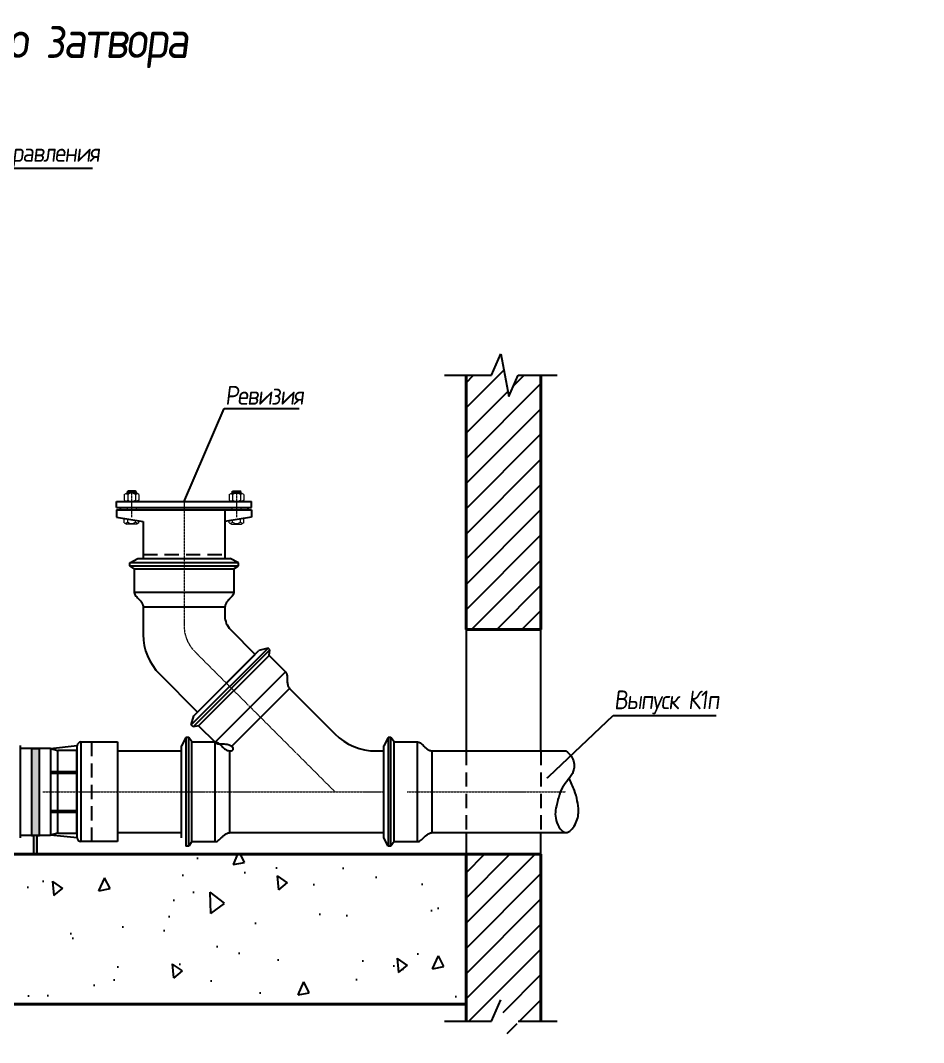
# Model space of a CAD drawing. Header units: millimetres. Extents: x -8689834 to 9419935, y -370377 to 166066.
# Drawn here: x -12119 to -62, y -368532 to -354885 of the extents above; entities that cross this region are included whole.
import ezdxf
from ezdxf import colors
from ezdxf.entities.mleader import LeaderData, LeaderLine
from ezdxf.math import Vec2, Vec3

# ---------------------------------------------------------------- set-up
doc = ezdxf.new("R2010")
doc.units = ezdxf.units.MM
doc.header["$MEASUREMENT"] = 0
doc.linetypes.add('CENTER', pattern=[2, 1.25, -0.25, 0.25, -0.25])
doc.linetypes.add('DASHED', pattern=[19.05, 12.7, -6.35])
doc.layers.get('0').update_dxf_attribs({"color": 250, "lineweight": 9})
for name, color, linetype, lineweight in [('_0', 250, 'Continuous', 9), ('_ВК-Text К1', 7, 'Continuous', 30), ('Канализация', 7, 'Continuous', 25), ('Осевая', 15, 'CENTER', 13), ('Основная 40', 7, 'Continuous', 40), ('РАЗМЕР', 242, 'Continuous', 18)]:
    doc.layers.add(name, color=color, linetype=linetype, lineweight=lineweight)
doc.styles.add('ISOCPEUR', font='isocpeur.ttf', dxfattribs={"width": 0.7})
doc.styles.add('Архитект', font='isocpeur.ttf', dxfattribs={"width": 0.8, "oblique": 8})
doc.styles.add('Основной', font='isocpeui.ttf')

# ---------------------------------------------------------------- blocks, each defined once
blk = doc.blocks.new('_Dot')
at = {"color": 0, "linetype": 'ByBlock', "lineweight": -2}
blk.add_line((-0.5, 0), (-1, 0), dxfattribs=at)
at = {"color": 0, "linetype": 'ByBlock', "const_width": 0.5}
blk.add_lwpolyline([(-0.25, 0, 1), (0.25, 0, 1)], format="xyb", close=True, dxfattribs=at)

msp = doc.modelspace()

# ---------------------------------------------------------------- hatches: boundary and pattern name
at = {"layer": 'Канализация', "ltscale": 100}
h = msp.add_hatch(dxfattribs=at)
h.set_pattern_fill('LINE', color=256, scale=75, angle=45, style=0)
h.set_pattern_definition([(45, (-381870.47, -577145.78), (-168.3798, 168.3798), [])])
h.paths.add_polyline_path([(-5169.8, -359621), (-5474.4, -359621), (-5599, -359905.6), (-5707, -359336.4), (-5831.7, -359621), (-6169.8, -359621), (-6169.8, -363017.8), (-5169.8, -363017.8)])
h = msp.add_hatch(color=256, dxfattribs=at)
h.paths.add_polyline_path([(-9083.2, -361388.4), (-9175, -361388.4), (-9175, -361418.4), (-9083.2, -361418.4)])
h.paths.add_polyline_path([(-9295, -361388.4), (-9935, -361388.4), (-9935, -361418.4), (-9295, -361418.4)])
h.paths.add_polyline_path([(-9935, -361388.4), (-10575, -361388.4), (-10575, -361418.4), (-9935, -361418.4)])
h.paths.add_polyline_path([(-10695, -361388.4), (-10786.9, -361388.4), (-10786.9, -361418.4), (-10695, -361418.4)])
at = {"layer": 'Канализация', "ltscale": 10}
h = msp.add_hatch(dxfattribs=at)
h.set_pattern_fill('AR-CONC', color=256, scale=10, angle=45, style=0)
h.set_pattern_definition([(95, (-346473.2, -579054.7), (1400.9465, 1175.534), [190.5, -2095.5]), (40, (-346473.2, -579054.7), (-1600.179, 1101.77), [152.4, -1676.4]), (145.451, (-346356.5, -578956.7), (-199.2216, 2277.302), [161.9, -1780.9]), (91.1842, (-346832.4, -578695.5), (2214.102, 1619.534), [285.75, -3143.25]), (141.6356, (-346648, -578560.5), (-70.861, 3428.264), [242.85, -2671.35]), (36.184, (-346832.4, -578695.5), (-70.856, 3428.264), [228.6, -2514.6]), (66, (-346563, -578605.7), (1795.2055, 348.9527), [190.5, -2095.5]), (11, (-346563, -578605.7), (-865.399, 1739.412), [152.4, -1676.4]), (116.4514, (-346413.4, -578576.6), (929.8004, 2088.3646), [161.9, -1780.9]), (82.5, (-346473.2, -579054.7), (-576.0547, 619.7341), [0, -1656.08, 0, -1701.8, 0, -1682.75]), (52.5, (-346473.2, -579054.7), (-235.8973, 1180.87), [0, -970.28, 0, -1617.98, 0, -641.35]), (12.5, (-346873.74, -579455.2), (999.2786, 918.262), [0, -635, 0, -1981.2, 0, -2628.9]), (2.5, (-347053.3, -579634.8), (867.639, 1227.224), [0, -825.5, 0, -1315.72, 0, -1866.9])])
h.paths.add_polyline_path([(-6169.8, -366017.8), (-22172.7, -366017.8), (-22172.7, -366826.7), (-21888, -366951.4), (-22457.3, -367059.3), (-22172.7, -367184), (-22172.7, -368017.8), (-6169.8, -368017.8)])
h.paths.add_polyline_path([(-16070.2, -366892.2), (-15269.4, -366892.2), (-15269.4, -367420.1), (-16070.2, -367420.1)], flags=24)
h.paths.add_polyline_path([(-9051.3, -366894.3), (-8288.3, -366894.3), (-8288.3, -367420.1), (-9051.3, -367420.1)], flags=24)
h.paths.add_polyline_path([(-10926.3, -366298.2), (-10213.3, -366298.2), (-10213.3, -366824.1), (-10926.3, -366824.1)], flags=24)
h.paths.add_polyline_path([(-7038.8, -366298.2), (-6400.8, -366298.2), (-6400.8, -366824.1), (-7038.8, -366824.1)], flags=24)
h.paths.add_polyline_path([(-9016, -366298.2), (-8223.6, -366298.2), (-8223.6, -366824.1), (-9016, -366824.1)], flags=24)
h.paths.add_polyline_path([(-12069.5, -366296.2), (-11431.5, -366296.2), (-11431.5, -366824.1), (-12069.5, -366824.1)], flags=24)
h.paths.add_polyline_path([(-14906.2, -366296.2), (-14146.3, -366296.2), (-14146.3, -366824.1), (-14906.2, -366824.1)], flags=24)
h.paths.add_polyline_path([(-18078.5, -366298.2), (-17374, -366298.2), (-17374, -366824.1), (-18078.5, -366824.1)], flags=24)
h.paths.add_polyline_path([(-19800.5, -366299.1), (-19100.5, -366299.1), (-19100.5, -366824.1), (-19800.5, -366824.1)], flags=24)
at = {"layer": 'Канализация', "ltscale": 100}
h = msp.add_hatch(dxfattribs=at)
h.set_pattern_fill('LINE', color=256, scale=75, angle=45, style=0)
h.set_pattern_definition([(45, (-300500.3, -575395.78), (-168.3798, 168.3798), [])])
h.paths.add_polyline_path([(-5169.8, -366017.8), (-6169.8, -366017.8), (-6169.8, -368247), (-5831.7, -368247), (-5707, -367962.3), (-5599, -368531.6), (-5474.4, -368247), (-5169.8, -368247)])
at = {"layer": 'РАЗМЕР', "ltscale": 100, "true_color": 0x000000}
h = msp.add_hatch(color=18, dxfattribs=at)
h.paths.add_polyline_path([(-11868.8, -365188.8), (-11968.8, -365188.8), (-11968.8, -365738.8), (-11868.8, -365738.8)])
h.paths.add_polyline_path([(-11868.8, -364638.8), (-11968.8, -364638.8), (-11968.8, -365188.8), (-11868.8, -365188.8)])
h.paths.add_polyline_path([(-11868.8, -364604.7), (-11968.8, -364604.7), (-11968.8, -364638.8), (-11868.8, -364638.8)])
h.paths.add_polyline_path([(-11898.8, -365772.9), (-11868.8, -365772.9), (-11868.8, -365738.8), (-11968.8, -365738.8), (-11968.8, -365772.9), (-11938.8, -365772.9), (-11938.8, -366017.8), (-11898.8, -366017.8)])

# ---------------------------------------------------------------- linework, layer by layer
at = {"layer": 'Канализация', "ltscale": 100}
for p, q in [((-5831.7, -359621), (-5707, -359336.4)), ((-5707, -359336.4), (-5599, -359905.6)), ((-6459.9, -359621), (-5831.7, -359621)), ((-5599, -359905.6), (-5474.4, -359621)), ((-5474.4, -359621), (-4952.9, -359621)), ((-10835, -361388.4), (-10835, -361308.4)), ((-10835, -361308.4), (-9035, -361308.4)), ((-9035, -361388.4), (-9035, -361308.4)), ((-10835, -361418.4), (-10835, -361518.4)), ((-10786.9, -361388.4), (-10786.9, -361418.4)), ((-9083.2, -361388.4), (-9083.2, -361418.4)), ((-9035, -361418.4), (-9035, -361518.4)), ((-10835, -361518.4), (-10480, -361575)), ((-9035, -361518.4), (-9390, -361575)), ((-6169.8, -363017.8), (-6169.8, -364638.7)), ((-5169.8, -364638.7), (-5169.8, -363017.8)), ((-6169.8, -365728.7), (-6169.8, -366017.8)), ((-5169.8, -366017.8), (-5169.8, -365728.7)), ((-5831.7, -368247), (-5707, -367962.3)), ((-6459.9, -368247), (-5831.7, -368247)), ((-5474.4, -368247), (-4952.9, -368247))]:
    msp.add_line(p, q, dxfattribs=at)
at = {"layer": 'Канализация', "lineweight": 40, "ltscale": 100}
for p, q in [((-6169.8, -359621), (-6169.8, -363017.8)), ((-5169.8, -359621), (-5169.8, -363017.8)), ((-6169.8, -363017.8), (-5169.8, -363017.8)), ((-5172, -366017.8), (-22172.7, -366017.8)), ((-6169.8, -366017.8), (-6169.8, -368247)), ((-5169.8, -366017.8), (-5169.8, -368247)), ((-6172, -368017.8), (-22172.7, -368017.8))]:
    msp.add_line(p, q, dxfattribs=at)
at = {"layer": 'Канализация'}
for p, q in [((-10835, -361388.4), (-9035, -361388.4)), ((-10835, -361418.4), (-9035, -361418.4)), ((-9390, -361418.4), (-9390, -362068.4)), ((-10480, -361575), (-10480, -362068.4)), ((-10660, -362128.6), (-10550, -362068.4)), ((-10660, -362165.2), (-10660, -362128.6)), ((-9210, -362128.6), (-10660, -362128.6)), ((-10600, -362208.4), (-10660, -362165.2)), ((-10660, -362165.2), (-9210, -362165.2)), ((-10550, -362068.4), (-9320, -362068.4)), ((-10480, -362068.4), (-9390, -362068.4)), ((-9210, -362128.6), (-9320, -362068.4)), ((-9270, -362208.4), (-9210, -362165.2)), ((-9210, -362165.2), (-9210, -362128.6)), ((-10600, -362208.4), (-9270, -362208.4)), ((-10600, -362208.4), (-10600, -362518.4)), ((-9270, -362208.4), (-9270, -362518.4)), ((-10600, -362518.4), (-9270, -362518.4)), ((-10480, -362714.5), (-9390, -362714.5)), ((-10480, -362714.5), (-10480, -363083.5)), ((-9390, -362714.5), (-9390, -362839.1)), ((-9316.8, -363015.9), (-8984, -363348.8)), ((-8814.1, -363264), (-9839.4, -364289.3)), ((-9813.6, -364315.2), (-8788.3, -363289.9)), ((-9804.2, -364169), (-8934.5, -363299.3)), ((-9754.7, -364119.5), (-8984, -363348.8)), ((-9740.6, -364303.3), (-8800.1, -363362.9)), ((-8814.1, -363264), (-8934.5, -363299.3)), ((-8788.3, -363289.9), (-8814.1, -363264)), ((-8800.1, -363362.9), (-8788.3, -363289.9)), ((-8800.1, -363362.9), (-8580.9, -363582.1)), ((-10260.4, -363613.9), (-9754.7, -364119.5)), ((-9521.4, -364522.5), (-8580.9, -363582.1)), ((-9297.9, -364576.4), (-8527.1, -363805.6)), ((-8527.1, -363805.6), (-7922.5, -364410.2)), ((-9839.4, -364289.3), (-9804.2, -364169)), ((-9813.6, -364315.2), (-9839.4, -364289.3)), ((-9740.6, -364303.3), (-9813.6, -364315.2)), ((-9740.6, -364303.3), (-9521.4, -364522.5)), ((-9909.6, -364458.7), (-9969.8, -364568.7)), ((-9873.1, -364458.7), (-9909.6, -364458.7)), ((-9909.6, -364458.7), (-9909.6, -365908.7)), ((-9829.8, -364518.7), (-9873.1, -364458.7)), ((-9873.1, -365908.7), (-9873.1, -364458.7)), ((-7209.6, -364458.7), (-7269.8, -364568.7)), ((-7173.1, -364458.7), (-7209.6, -364458.7)), ((-7209.6, -364458.7), (-7209.6, -365908.7)), ((-7129.8, -364518.7), (-7173.1, -364458.7)), ((-7173.1, -365908.7), (-7173.1, -364458.7)), ((-12119.3, -364604.7), (-12119.3, -364567.7)), ((-11718.3, -364604.7), (-12119.3, -364604.7)), ((-12119.3, -365762.7), (-12119.3, -364604.7)), ((-11718.3, -364604.7), (-11361.3, -364567.2)), ((-11718.3, -364604.7), (-11621.3, -364630.7)), ((-11718.3, -364604.7), (-11718.3, -364913.7)), ((-11361.3, -364620.7), (-11361.3, -364568.7)), ((-11361.3, -364913.7), (-11361.3, -364620.7)), ((-11311.3, -364518.7), (-10821.3, -364518.7)), ((-11311.3, -364518.7), (-11311.3, -365848.7)), ((-10821.3, -364518.7), (-10821.3, -364703.7)), ((-9969.8, -365798.7), (-9969.8, -364568.7)), ((-9829.8, -365848.7), (-9829.8, -364518.7)), ((-9829.8, -364518.7), (-9519.8, -364518.7)), ((-9519.8, -365848.7), (-9519.8, -364518.7)), ((-9297.9, -364576.4), (-9286.7, -364587.5)), ((-7269.8, -365798.7), (-7269.8, -364568.7)), ((-7129.8, -365848.7), (-7129.8, -364518.7)), ((-7129.8, -364518.7), (-6819.8, -364518.7)), ((-6819.8, -365848.7), (-6819.8, -364518.7)), ((-11371.3, -364630.7), (-11621.3, -364630.7)), ((-11621.3, -364913.7), (-11621.3, -364630.7)), ((-11371.3, -364630.7), (-11371.3, -364913.7)), ((-10821.3, -364638.7), (-9969.8, -364638.7)), ((-10821.3, -364703.7), (-10821.3, -365663.7)), ((-9323.7, -365728.7), (-9323.7, -364638.7)), ((-9323.7, -364638.7), (-9308, -364638.7)), ((-7370.9, -364638.7), (-7269.8, -364638.7)), ((-7269.8, -365728.7), (-7269.8, -364638.7)), ((-6623.7, -364638.7), (-4836.2, -364638.7)), ((-6623.7, -365728.7), (-6623.7, -364638.7)), ((-11718.3, -364913.7), (-11361.3, -364913.7)), ((-11718.3, -364913.7), (-11718.3, -364933.7)), ((-11718.3, -364933.7), (-11361.3, -364933.7)), ((-11718.3, -364933.7), (-11718.3, -365433.7)), ((-11621.3, -365433.7), (-11621.3, -364933.7)), ((-11371.3, -364933.7), (-11371.3, -365433.7)), ((-11361.3, -364933.7), (-11361.3, -364913.7)), ((-11361.3, -365433.7), (-11361.3, -364933.7)), ((-11718.3, -365433.7), (-11361.3, -365433.7)), ((-11718.3, -365433.7), (-11718.3, -365453.7)), ((-11361.3, -365453.7), (-11361.3, -365433.7)), ((-11718.3, -365453.7), (-11361.3, -365453.7)), ((-11718.3, -365453.7), (-11718.3, -365762.7)), ((-11621.3, -365736.7), (-11621.3, -365453.7)), ((-11371.3, -365453.7), (-11371.3, -365736.7)), ((-11361.3, -365746.7), (-11361.3, -365453.7)), ((-10821.3, -365663.7), (-10821.3, -365848.7)), ((-12119.3, -365799.7), (-12119.3, -365762.7)), ((-12119.3, -365762.7), (-11718.3, -365762.7)), ((-11621.3, -365736.7), (-11718.3, -365762.7)), ((-11361.3, -365800.2), (-11718.3, -365762.7)), ((-11621.3, -365736.7), (-11371.3, -365736.7)), ((-11361.3, -365798.7), (-11361.3, -365746.7)), ((-10821.3, -365848.7), (-11311.3, -365848.7)), ((-10821.3, -365728.7), (-9969.8, -365728.7)), ((-9829.8, -365848.7), (-9873.1, -365908.7)), ((-9829.8, -365848.7), (-9519.8, -365848.7)), ((-9323.7, -365728.7), (-7269.8, -365728.7)), ((-7209.6, -365908.7), (-7269.8, -365798.7)), ((-7129.8, -365848.7), (-7173.1, -365908.7)), ((-7129.8, -365848.7), (-6819.8, -365848.7)), ((-6623.7, -365728.7), (-4836.2, -365728.7)), ((-9873.1, -365908.7), (-9909.6, -365908.7)), ((-7173.1, -365908.7), (-7209.6, -365908.7))]:
    msp.add_line(p, q, dxfattribs=at)
at = {"layer": 'Канализация', "linetype": 'DASHED', "ltscale": 15}
for p, q in [((-10480, -362017.8), (-9390, -362017.8)), ((-11169.8, -364518.7), (-11169.8, -365848.7)), ((-6169.8, -364638.7), (-6169.8, -365728.7)), ((-5169.8, -364638.7), (-5169.8, -365728.7))]:
    msp.add_line(p, q, dxfattribs=at)
at = {"layer": 'Канализация', "color": 18, "ltscale": 100, "true_color": 0x000000}
msp.add_lwpolyline([(-11938.8, -366017.8), (-11938.8, -365772.9), (-11968.8, -365772.9), (-11968.8, -364604.7), (-11868.8, -364604.7), (-11868.8, -365772.9), (-11898.8, -365772.9), (-11898.8, -366017.8)], dxfattribs=at)
at = {"layer": 'Канализация'}
for centre, radius, start, end in [((-9140, -362839.1), 250, 180, 225), ((-9730, -363083.5), 750, 180, 225), ((-7370.9, -363858.7), 780, 225, 270), ((-11371.3, -364620.7), 10, 270, 0), ((-11311.3, -364568.7), 50, 90, 178.25135), ((-11311.3, -364568.7), 50, 178.25135, 180), ((-9308, -364608.7), 30, 270, 45), ((-11371.3, -365746.7), 10, 0, 90), ((-11311.3, -365798.7), 50, 180, 270)]:
    msp.add_arc(centre, radius, start, end, dxfattribs=at)
for points in [[(-10600, -362518.4), (-10596.8, -362537.6), (-10586.5, -362558.9), (-10567.4, -362582.6), (-10543.9, -362606.6), (-10518.4, -362633.9), (-10491.4, -362674), (-10480, -362714.5)], [(-9270, -362518.4), (-9273.3, -362537.6), (-9283.5, -362558.9), (-9302.6, -362582.6), (-9326.2, -362606.6), (-9351.6, -362633.9), (-9378.7, -362674), (-9390, -362714.5)], [(-8580.9, -363582.1), (-8569.7, -363597.9), (-8561.9, -363620.2), (-8558.6, -363650.5), (-8558.3, -363684.1), (-8557, -363721.4), (-8547.8, -363768.9), (-8527.1, -363805.6)], [(-9521.4, -364522.5), (-9505.6, -364533.8), (-9483.2, -364541.6), (-9452.9, -364544.9), (-9419.3, -364545.2), (-9382, -364546.5), (-9334.5, -364555.7), (-9297.9, -364576.4)], [(-9519.8, -364518.7), (-9500.6, -364521.9), (-9479.4, -364532.2), (-9455.6, -364551.3), (-9431.6, -364574.8), (-9404.3, -364600.3), (-9364.2, -364627.4), (-9323.7, -364638.7)], [(-6819.8, -364518.7), (-6800.6, -364521.9), (-6779.4, -364532.2), (-6755.6, -364551.3), (-6731.6, -364574.8), (-6704.3, -364600.3), (-6664.2, -364627.4), (-6623.7, -364638.7)], [(-9519.8, -365848.7), (-9500.6, -365845.5), (-9479.4, -365835.2), (-9455.6, -365816.1), (-9431.6, -365792.5), (-9404.3, -365767.1), (-9364.2, -365740), (-9323.7, -365728.7)], [(-6819.8, -365848.7), (-6800.6, -365845.5), (-6779.4, -365835.2), (-6755.6, -365816.1), (-6731.6, -365792.5), (-6704.3, -365767.1), (-6664.2, -365740), (-6623.7, -365728.7)]]:
    msp.add_spline(points, degree=3, dxfattribs=at)
at = {"layer": 'Канализация', "ltscale": 100}
msp.add_spline([(-4836.2, -364638.7), (-4763.4, -364711.6), (-4729.4, -364879.9), (-4865.5, -365099), (-4958.8, -365351.5), (-4967.3, -365567), (-4836.2, -365728.7), (-4714.7, -365622.2), (-4670.1, -365440.9), (-4724.2, -365166.3), (-4793.9, -365003.9)], degree=3, dxfattribs=at)
at = {"layer": 'Осевая', "linetype": 'CENTER', "ltscale": 10}
for p, q in [((-10635, -361186.3), (-10635, -361515.9)), ((-9235, -361186.3), (-9235, -361515.9)), ((-9935, -361308.4), (-9935, -362068.4)), ((-9935, -362068.4), (-9935, -362961.3)), ((-9788.6, -363314.9), (-9369.3, -363734.1)), ((-9369.3, -363734.1), (-7919.8, -365183.7)), ((-11821.3, -365183.7), (-9658.4, -365183.7)), ((-9969.8, -365183.7), (-7269.8, -365183.7)), ((-6958.4, -365183.7), (-4836.2, -365183.7))]:
    msp.add_line(p, q, dxfattribs=at)
msp.add_arc((-9435, -362961.3), 500, 180, 225, dxfattribs=at)
at = {"layer": 'Основная 40', "lineweight": 9}
for p, q in [((-10733.3, -361215.2), (-10702.5, -361197.4)), ((-10567.5, -361197.4), (-10702.5, -361197.4)), ((-10695, -361176.3), (-10681.3, -361165.9)), ((-10695, -361176.3), (-10695, -361197.4)), ((-10575, -361176.3), (-10695, -361176.3)), ((-10695, -361176.3), (-10575, -361186.9)), ((-10695, -361186.9), (-10575, -361197.4)), ((-10588.8, -361165.9), (-10681.3, -361165.9)), ((-10575, -361176.3), (-10588.8, -361165.9)), ((-10575, -361176.3), (-10575, -361197.4)), ((-10536.8, -361215.2), (-10567.5, -361197.4)), ((-9333.3, -361215.2), (-9302.5, -361197.4)), ((-9302.5, -361197.4), (-9167.5, -361197.4)), ((-9295, -361176.3), (-9281.3, -361165.9)), ((-9295, -361176.3), (-9295, -361197.4)), ((-9295, -361176.3), (-9175, -361176.3)), ((-9175, -361176.3), (-9295, -361186.9)), ((-9175, -361186.9), (-9295, -361197.4)), ((-9281.3, -361165.9), (-9188.8, -361165.9)), ((-9175, -361176.3), (-9188.8, -361165.9)), ((-9175, -361176.3), (-9175, -361197.4)), ((-9136.8, -361215.2), (-9167.5, -361197.4)), ((-10733.3, -361215.2), (-10733.3, -361290.7)), ((-10733.3, -361290.7), (-10702.5, -361308.4)), ((-10567.5, -361308.4), (-10702.5, -361308.4)), ((-10687, -361216), (-10687, -361289.9)), ((-10583.1, -361216), (-10583.1, -361289.9)), ((-10536.8, -361290.7), (-10567.5, -361308.4)), ((-10536.8, -361215.2), (-10536.8, -361290.7)), ((-9333.3, -361215.2), (-9333.3, -361290.7)), ((-9333.3, -361290.7), (-9302.5, -361308.4)), ((-9302.5, -361308.4), (-9167.5, -361308.4)), ((-9287, -361216), (-9287, -361289.9)), ((-9183.1, -361216), (-9183.1, -361289.9)), ((-9136.8, -361290.7), (-9167.5, -361308.4)), ((-9136.8, -361215.2), (-9136.8, -361290.7)), ((-10695, -361388.4), (-10695, -361418.4)), ((-10575, -361388.4), (-10575, -361418.4)), ((-9295, -361388.4), (-9295, -361418.4)), ((-9175, -361388.4), (-9175, -361418.4)), ((-10733.3, -361591.9), (-10733.3, -361534.7)), ((-10733.3, -361591.9), (-10702.5, -361609.7)), ((-10567.5, -361609.7), (-10702.5, -361609.7)), ((-10687, -361582.3), (-10687, -361542)), ((-10583.1, -361582.3), (-10583.1, -361558.6)), ((-10536.8, -361591.9), (-10567.5, -361609.7)), ((-10536.8, -361591.9), (-10536.8, -361566)), ((-9333.3, -361591.9), (-9333.3, -361566)), ((-9333.3, -361591.9), (-9302.5, -361609.7)), ((-9302.5, -361609.7), (-9167.5, -361609.7)), ((-9287, -361582.3), (-9287, -361558.6)), ((-9183.1, -361582.3), (-9183.1, -361542)), ((-9136.8, -361591.9), (-9167.5, -361609.7)), ((-9136.8, -361591.9), (-9136.8, -361534.7))]:
    msp.add_line(p, q, dxfattribs=at)
for centre, start, end in [((-10739, -361279.5), 50.6946, 70.09163), ((-10635, -361279.5), 50.6946, 129.3054), ((-10531.1, -361279.5), 109.90837, 129.3054), ((-9339, -361279.5), 50.6946, 70.09163), ((-9235, -361279.5), 50.6946, 129.3054), ((-9131.1, -361279.5), 109.90837, 129.3054), ((-10739, -361226.4), 289.90837, 309.3054), ((-10635, -361226.4), 230.6946, 309.3054), ((-10531.1, -361226.4), 230.6946, 250.09163), ((-9339, -361226.4), 289.90837, 309.3054), ((-9235, -361226.4), 230.6946, 309.3054), ((-9131.1, -361226.4), 230.6946, 250.09163), ((-10739, -361518.8), 282.49614, 309.3054), ((-10635, -361518.8), 230.6946, 309.3054), ((-10531.1, -361518.8), 230.6946, 257.50386), ((-9339, -361518.8), 282.49614, 309.3054), ((-9235, -361518.8), 230.6946, 309.3054), ((-9131.1, -361518.8), 230.6946, 257.50386)]:
    msp.add_arc(centre, 82, start, end, dxfattribs=at)

# ---------------------------------------------------------------- texts
at = {"linetype": 'Continuous', "lineweight": 13, "insert": (-20313, -355204.7), "char_height": 500, "attachment_point": 4, "style": 'Основной'}
msp.add_mtext('{\\Fsimplex|c204;\\Q7;\\W0.85;\\T0.9;\\C7;Узел монтажа канализационного затвора}', dxfattribs=at)

# ---------------------------------------------------------------- leaders
at = {"layer": '_0', "lineweight": 15}
ml = msp.add_multileader_mtext('Standard', dxfattribs=at)
ml.set_content('\\A1;{\\Q0;\\W0.7;\\C7;Дюпель фасадный}', color=256, style='Архитект')
ml.set_leader_properties()
ml.build(insert=Vec2(0, 0))
ml.multileader.update_dxf_attribs({"text_left_attachment_type": 6, "text_right_attachment_type": 6, "dogleg_length": 50, "arrow_head_size": 265.7})
ctx = ml.context
ctx.base_point, ctx.char_height, ctx.arrow_head_size, ctx.landing_gap_size, ctx.plane_origin = Vec3(8308.4, -356120.6), 265.686, 265.7, 118, Vec3(23353.6, -353000.4)
ctx.left_attachment, ctx.right_attachment, ctx.text_align_type = 6, 6, 2
notes = []
notes.append((ctx, [(1, (1, 1, 0), (8221.6, -356120.6), (1, 0), 86.8, [(1, [(7448.4, -357661.4)], 0, [])])]))
ctx.mtext.insert, ctx.mtext.width, ctx.mtext.defined_height, ctx.mtext.alignment, ctx.mtext.flow_direction = Vec3(10462.9, -355775.2), 18692.742, 2557.1, 3, 5
ml = msp.add_multileader_mtext('Standard', dxfattribs=at)
ml.set_content('\\A1;{\\Q0;\\W0.7;\\C7;Прижимной металлический фланец}', color=256, style='Архитект')
ml.set_leader_properties()
ml.build(insert=Vec2(0, 0))
ml.multileader.update_dxf_attribs({"text_left_attachment_type": 6, "text_right_attachment_type": 6, "dogleg_length": 50, "arrow_head_size": 265.7})
ctx = ml.context
ctx.base_point, ctx.char_height, ctx.arrow_head_size, ctx.landing_gap_size, ctx.plane_origin = Vec3(10710.2, -360474.3), 265.686, 265.7, 118, Vec3(31041.5, -357258.5)
ctx.left_attachment, ctx.right_attachment, ctx.text_align_type = 6, 6, 2
notes.append((ctx, [(1, (1, 1, 0), (10623.4, -360474.3), (1, 0), 86.8, [(0, [(9225.8, -361981.2), (10079.8, -361988.6)], 0, [])])]))
ctx.mtext.insert, ctx.mtext.width, ctx.mtext.defined_height, ctx.mtext.alignment, ctx.mtext.flow_direction = Vec3(14863.9, -360128.9), 18692.742, 2557.1, 3, 5
at = {"layer": '_ВК-Text К1', "color": 7, "lineweight": 13}
ml = msp.add_multileader_mtext('Standard', dxfattribs=at)
ml.set_content('{\\Fsimplex|c204;\\Q7;\\W0.85;\\T0.9;Блок управления}', color=7, style='ISOCPEUR')
ml.set_leader_properties()
ml.set_arrow_properties(name='DOT')
ml.build(insert=Vec2(0, 0))
ml.multileader.update_dxf_attribs({"text_left_attachment_type": 6, "text_right_attachment_type": 6, "arrow_head_size": 25})
ctx = ml.context
ctx.base_point, ctx.char_height, ctx.arrow_head_size, ctx.plane_origin = Vec3(-13210.3, -356856.5), 250, 25, Vec3(-9563.1, -361377.4)
ctx.left_attachment, ctx.right_attachment = 6, 6
notes.append((ctx, [(1, (1, 1, 0), (-13218.3, -356856.5), (1, 0), 8, [(0, [(-14048.3, -357460.1)], 0, [])])]))
ctx.mtext.insert, ctx.mtext.width, ctx.mtext.flow_direction = Vec3(-13208.3, -356523.1), 4586.199, 5
ml = msp.add_multileader_mtext('Standard', dxfattribs=at)
ml.set_content('{\\Fsimplex|c204;\\Q7;\\W0.85;\\T0.9;Ревизия}', color=7, style='ISOCPEUR')
ml.set_leader_properties()
ml.set_arrow_properties(name='DOT')
ml.build(insert=Vec2(0, 0))
ml.multileader.update_dxf_attribs({"text_left_attachment_type": 6, "text_right_attachment_type": 6, "arrow_head_size": 25})
ctx = ml.context
ctx.base_point, ctx.char_height, ctx.arrow_head_size, ctx.plane_origin = Vec3(-9389.9, -360065.7), 250, 25, Vec3(-5742.6, -364586.6)
ctx.left_attachment, ctx.right_attachment = 6, 6
notes.append((ctx, [(1, (1, 1, 0), (-9397.9, -360065.7), (1, 0), 8, [(0, [(-9935, -361308.4)], 0, [])])]))
ctx.mtext.insert, ctx.mtext.width, ctx.mtext.flow_direction = Vec3(-9387.9, -359765.7), 4586.199, 5
ml = msp.add_multileader_mtext('Standard', dxfattribs=at)
ml.set_content('{\\Fsimplex|c204;\\Q7;\\W0.85;\\T0.9;Выпуск К1п}', color=7, style='ISOCPEUR')
ml.set_leader_properties()
ml.set_arrow_properties(name='DOT')
ml.build(insert=Vec2(0, 0))
ml.multileader.update_dxf_attribs({"text_left_attachment_type": 6, "text_right_attachment_type": 6, "arrow_head_size": 25})
ctx = ml.context
ctx.base_point, ctx.char_height, ctx.arrow_head_size, ctx.plane_origin = Vec3(-4198.1, -364164.4), 250, 25, Vec3(-550.9, -368685.3)
ctx.left_attachment, ctx.right_attachment = 6, 6
notes.append((ctx, [(1, (1, 1, 0), (-4206.1, -364164.4), (1, 0), 8, [(0, [(-5084, -364994.9)], 0, [])])]))
ctx.mtext.insert, ctx.mtext.width, ctx.mtext.flow_direction = Vec3(-4196.1, -363831.1), 4586.199, 5
for ctx, leaders in notes:
    for number, flags, end, landing, length, lines in leaders:
        leader = LeaderData()
        leader.index, (leader.has_last_leader_line, leader.has_dogleg_vector, leader.attachment_direction) = number, flags
        leader.last_leader_point, leader.dogleg_vector, leader.dogleg_length = Vec3(end), Vec3(landing), length
        for number, points, colour, breaks in lines:
            line = LeaderLine()
            line.index, line.vertices, line.color, line.breaks = number, Vec3.list(points), colors.encode_raw_color(colour), breaks
            leader.lines.append(line)
        ctx.leaders.append(leader)

doc.saveas('drawing.dxf')
